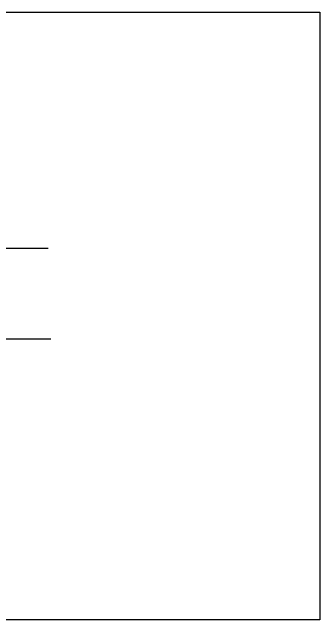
# Model space of a CAD drawing. Header units: millimetres. Extents: x -1714232 to -1367445, y 901519 to 1531173.
# Drawn here: x -1665280 to -1660472, y 914755 to 924259 of the extents above; entities that cross this region are included whole.
import ezdxf

# ---------------------------------------------------------------- set-up
doc = ezdxf.new("R2010")
doc.units = ezdxf.units.MM
doc.header["$LTSCALE"] = 1000
doc.layers.add('PUB_DIM', color=3, linetype='CONTINUOUS')

msp = doc.modelspace()

# ---------------------------------------------------------------- linework, layer by layer
at = {"layer": 'PUB_DIM'}
for p, q in [((-1670104.066413095, 920569.6177205972), (-1664719.632803601, 920569.6177205972)), ((-1670060.513121272, 919152.0764736542), (-1664676.079511778, 919152.0764736542))]:
    msp.add_line(p, q, dxfattribs=at)
msp.add_lwpolyline([(-1673912.032200302, 924258.6372397924), (-1660472.032200302, 924258.6372397924), (-1660472.032200302, 914754.6372397924), (-1673912.032200302, 914754.6372397924)], close=True, dxfattribs=at)

doc.saveas('drawing.dxf')
